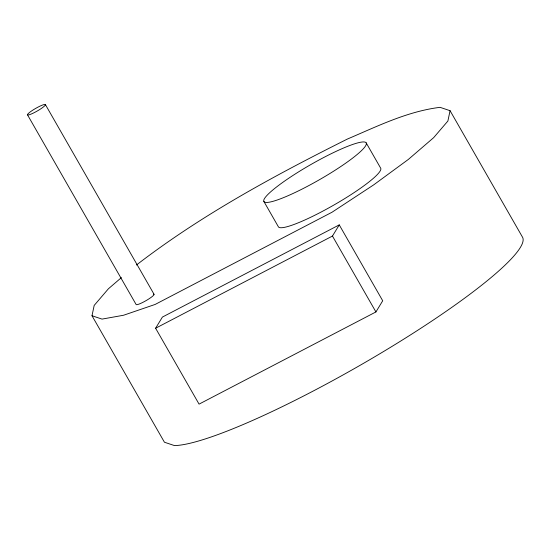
<?xml version="1.0" encoding="UTF-8"?>
<svg xmlns="http://www.w3.org/2000/svg" width="550" height="550" viewBox="0 0 550 550"><rect width="100%" height="100%" fill="white"/><g stroke="black" fill="none" stroke-linecap="round" stroke-linejoin="round"><path stroke-width="0.82" d="M136.441 265.011C201.575 214.871 274.134 175.732 347.428 139.033C377.417 126.273 407.323 111.375 440.041 107.333L450.065 110.688L522.5 237.16A206.312 30.497 -29.8 0 1 381.865 352.543A206.312 30.497 -29.8 0 1 174.46 445.582L164.436 442.228L92.001 315.748L94.181 305.408L108.412 288.784L121.392 277.613M450.065 110.688L447.893 121.027L433.661 137.651L408.348 159.431L373.677 184.869L332.007 212.238L155.155 304.432L123.564 315.246L102.025 319.103L92.001 315.748M155.609 328.24L162.401 317.075L339.254 224.888L382.711 300.774L375.925 311.939L199.066 404.126L155.609 328.24L332.461 236.053L339.254 224.888M366.197 142.897A58.946 8.711 -29.8 0 1 293.219 193.387A58.946 8.711 -29.8 0 1 285.725 180.29A58.946 8.711 -29.8 0 1 366.197 142.897L380.689 168.19A58.946 8.711 -29.8 0 1 333.864 205.047A58.946 8.711 -29.8 0 1 278.382 226.786L263.897 201.486M332.461 236.053L375.925 311.939M45.403 104.589A10.312 1.526 -29.8 0 1 32.629 113.424A10.312 1.526 -29.8 0 1 31.323 111.134A10.312 1.526 -29.8 0 1 45.403 104.589L154.055 294.298M27.5 114.84L136.153 304.556A10.312 1.526 -29.8 0 0 147.022 300.066A10.312 1.526 -29.8 0 0 153.553 294.133"/></g></svg>
